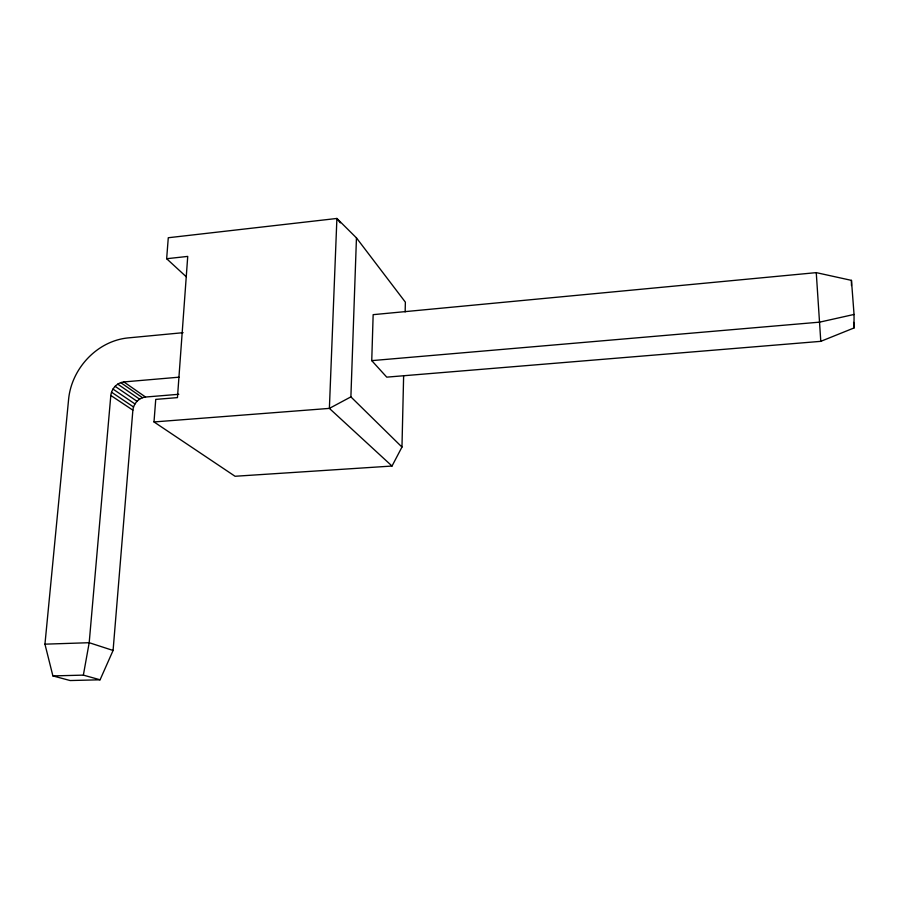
<?xml version="1.0" encoding="UTF-8"?>
<svg xmlns="http://www.w3.org/2000/svg" width="899" height="899" viewBox="0 0 899 899"><rect width="100%" height="100%" fill="white"/><g stroke="black" fill="none" stroke-linecap="round" stroke-linejoin="round"><path stroke-width="1.35" d="M854.028 327.955L854.05 314.448L851.454 280.376L816.258 272.633L373.152 314.661L371.748 360.634L386.75 377.142L820.787 341.339L854.028 327.955L853.601 322.393M405.146 311.919L405.37 302.165L356.454 237.898L336.9 218.457L168.282 237.741L166.652 258.721L187.734 256.406L177.451 397.616L155.741 399.392L153.999 421.946L235.055 476.268L392.02 466.042L401.965 447.061L403.629 376.007M401.965 447.061L350.891 396.875L356.454 237.898M183.093 332.686L127.602 337.957C96.878 341.204 71.684 368.601 68.639 398.965L44.95 644.167L52.895 675.913L70.167 680.543L100.081 679.79L113.083 650.46L132.872 410.158C133.513 403.595 138.895 397.74 145.537 397.032L178.789 394.29M179.002 377.187L123.871 381.929C117.039 382.682 111.521 388.705 110.813 395.448L89.192 642.706L83.36 675.127L52.895 675.913M350.891 396.875L329.382 408.393L153.999 421.946M854.05 314.448L819.652 322.145L371.748 360.634M44.95 644.167L89.192 642.706L113.083 650.46M83.36 675.127L100.081 679.79M110.813 395.448L132.872 410.158M111.51 392.178L133.535 406.977M112.959 389.065L134.94 403.943M115.094 386.312L136.996 401.269M117.735 384.12L139.57 399.145M120.736 382.626L142.48 397.695M123.871 381.929L145.537 397.032M166.652 258.721L186.183 276.701M392.02 466.042L329.382 408.393L336.9 218.457L340.294 222.873M816.258 272.633L820.787 341.339M851.454 280.376L851.465 285.545"/></g></svg>
